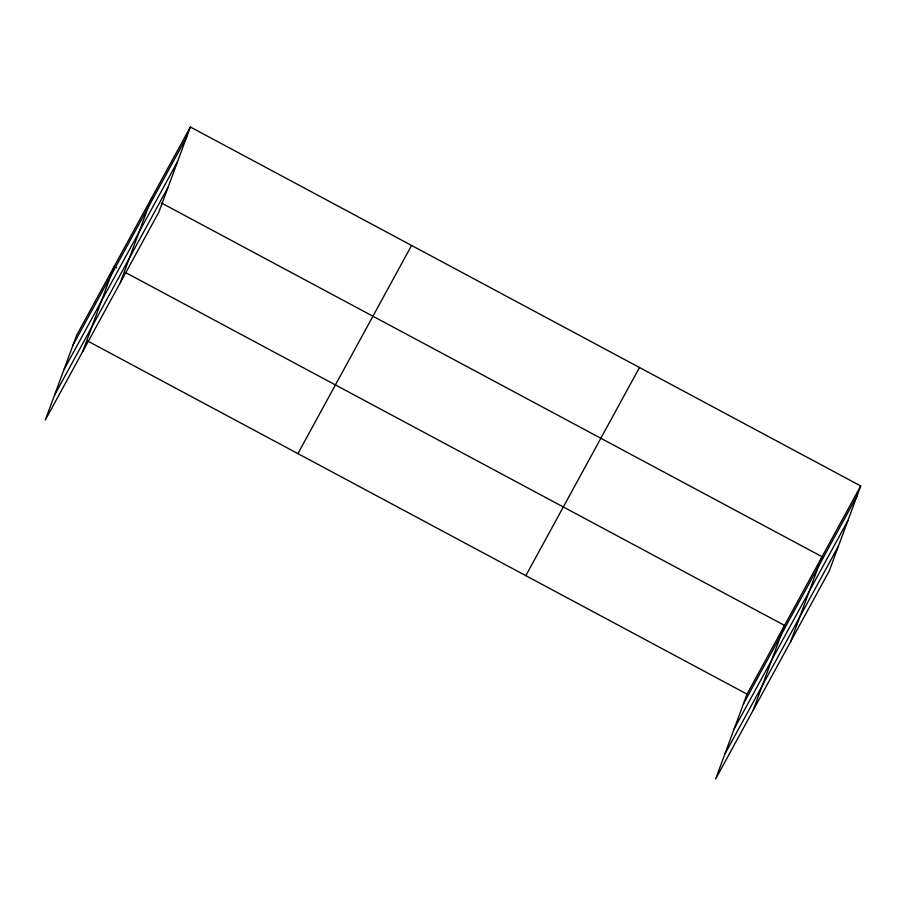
<?xml version="1.0" encoding="UTF-8"?>
<svg xmlns="http://www.w3.org/2000/svg" width="906" height="906" viewBox="0 0 906 906"><rect width="100%" height="100%" fill="white"/><g stroke="black" fill="none" stroke-linecap="round" stroke-linejoin="round"><path stroke-width="1.36" d="M82.808 351.347L114.213 266.466L116.693 267.791M120.328 282.661L151.721 197.768M190.373 126.999L158.969 211.879L45.3 420.044L76.704 335.152L190.373 126.999L860.7 485.956L829.296 570.848L715.627 779.001L747.031 694.121L860.7 485.956M753.135 710.315L784.539 625.423L125.402 272.457M790.655 641.618L822.048 556.726L161.664 203.091M73.058 345.005L186.727 136.851M63.896 369.773L177.565 161.608M54.462 395.288L168.131 187.123M297.904 453.612L411.584 245.447M525.82 575.661L639.489 367.496M743.384 703.973L857.053 495.809M734.222 728.73L847.891 520.565M724.789 754.245L838.458 546.08M87.882 341.143L747.031 694.121"/></g></svg>
